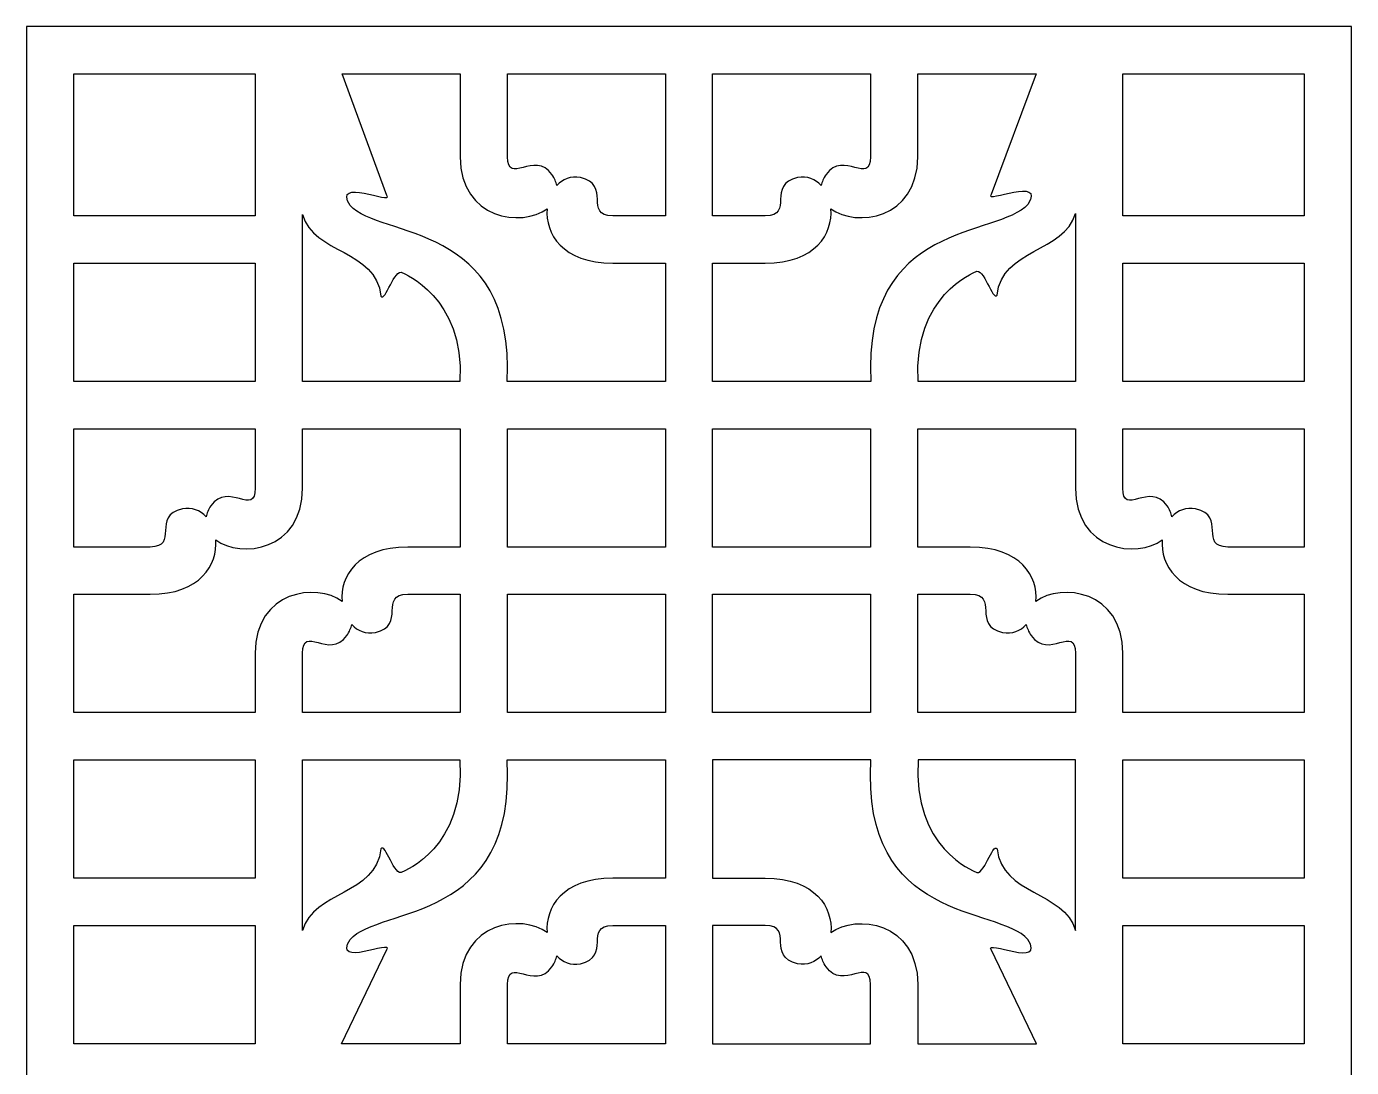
# Model space of a CAD drawing. Header units: centimetres. Extents: x -10 to 9.9, y -2.9 to 11.9.
# Drawn here: x -9.97 to -0.56, y 4.46 to 11.86 of the extents above; entities that cross this region are included whole.
import ezdxf

# ---------------------------------------------------------------- set-up
doc = ezdxf.new("R2010")
doc.units = ezdxf.units.CM
doc.header["$MEASUREMENT"] = 0
doc.layers.add('layer 1', color=7, linetype='Continuous')

msp = doc.modelspace()

# ---------------------------------------------------------------- linework, layer by layer
at = {"layer": 'layer 1', "color": 250}
for points, knots in [([(-9.97418, 11.8588), (-9.97418, 11.8588), (-0.557, 11.8588), (-0.557, 11.8588), (-0.557, 11.8588), (-0.557, 11.8588), (-0.557, -2.93963), (-0.557, -2.93963), (-0.557, -2.93963), (-0.557, -2.93963), (-9.97418, -2.93963), (-9.97418, -2.93963), (-9.97418, -2.93963), (-9.97418, -2.93963), (-9.97418, 11.8588), (-9.97418, 11.8588)], [0, 0, 0, 0, 0.2, 0.2, 0.2, 0.2, 0.4, 0.4, 0.4, 0.4, 0.6, 0.6, 0.6, 0.6, 1, 1, 1, 1]), ([(-9.63785, 10.51348), (-9.63785, 10.51348), (-8.3486, 10.51348), (-8.3486, 10.51348), (-8.3486, 10.51348), (-8.3486, 10.51348), (-8.3486, 11.52247), (-8.3486, 11.52247), (-8.3486, 11.52247), (-8.3486, 11.52247), (-9.63785, 11.52247), (-9.63785, 11.52247), (-9.63785, 11.52247), (-9.63785, 11.52247), (-9.63785, 10.51348), (-9.63785, 10.51348)], [0, 0, 0, 0, 0.2, 0.2, 0.2, 0.2, 0.4, 0.4, 0.4, 0.4, 0.6, 0.6, 0.6, 0.6, 1, 1, 1, 1]), ([(-7.72947, 11.52247), (-7.72947, 11.52247), (-7.41219, 10.65816), (-7.41219, 10.65816), (-7.41219, 10.65816), (-7.36551, 10.58881), (-7.80395, 10.79184), (-7.67436, 10.58668), (-7.67436, 10.58668), (-7.45939, 10.34868), (-6.50443, 10.47627), (-6.55693, 9.33633), (-6.55693, 9.33633), (-6.55693, 9.33633), (-5.43378, 9.33633), (-5.43378, 9.33633), (-5.43378, 9.33633), (-5.43378, 9.33633), (-5.43378, 10.17715), (-5.43378, 10.17715), (-5.43378, 10.17715), (-5.43378, 10.17715), (-5.80749, 10.17715), (-5.80749, 10.17715), (-5.80749, 10.17715), (-6.16637, 10.17736), (-6.28947, 10.38929), (-6.27419, 10.56345), (-6.27419, 10.56345), (-6.45111, 10.43153), (-6.89093, 10.48339), (-6.89119, 10.93255), (-6.89119, 10.93255), (-6.89119, 10.93255), (-6.89119, 11.52247), (-6.89119, 11.52247), (-6.89119, 11.52247), (-6.89119, 11.52247), (-7.72947, 11.52247), (-7.72947, 11.52247)], [0, 0, 0, 0, 0.0909091, 0.0909091, 0.0909091, 0.0909091, 0.1818182, 0.1818182, 0.1818182, 0.1818182, 0.2727273, 0.2727273, 0.2727273, 0.2727273, 0.3636364, 0.3636364, 0.3636364, 0.3636364, 0.4545455, 0.4545455, 0.4545455, 0.4545455, 0.5454545, 0.5454545, 0.5454545, 0.5454545, 0.6363636, 0.6363636, 0.6363636, 0.6363636, 0.7272727, 0.7272727, 0.7272727, 0.7272727, 0.8181818, 0.8181818, 0.8181818, 0.8181818, 1, 1, 1, 1]), ([(-6.55486, 11.52247), (-6.55486, 11.32407), (-6.55486, 11.13764), (-6.55486, 10.93255), (-6.55486, 10.93255), (-6.55545, 10.72445), (-6.36403, 10.98142), (-6.23954, 10.80671), (-6.23954, 10.80671), (-6.22172, 10.77939), (-6.21066, 10.75322), (-6.20539, 10.72851), (-6.20539, 10.72851), (-6.16366, 10.77339), (-6.10559, 10.79754), (-6.0373, 10.78482), (-6.0373, 10.78482), (-5.81461, 10.7363), (-6.01559, 10.51289), (-5.80749, 10.51348), (-5.80749, 10.51348), (-5.60034, 10.51348), (-5.5778, 10.51348), (-5.43378, 10.51348), (-5.43378, 10.51348), (-5.43378, 10.51348), (-5.43378, 11.52247), (-5.43378, 11.52247), (-5.43378, 11.52247), (-5.43378, 11.52247), (-6.55486, 11.52247), (-6.55486, 11.52247)], [0, 0, 0, 0, 0.1111111, 0.1111111, 0.1111111, 0.1111111, 0.2222222, 0.2222222, 0.2222222, 0.2222222, 0.3333333, 0.3333333, 0.3333333, 0.3333333, 0.4444444, 0.4444444, 0.4444444, 0.4444444, 0.5555556, 0.5555556, 0.5555556, 0.5555556, 0.6666667, 0.6666667, 0.6666667, 0.6666667, 0.7777778, 0.7777778, 0.7777778, 0.7777778, 1, 1, 1, 1]), ([(-5.09745, 11.52247), (-5.09745, 11.52247), (-5.09745, 10.51348), (-5.09745, 10.51348), (-5.09745, 10.51348), (-4.95344, 10.51348), (-4.93089, 10.51348), (-4.72374, 10.51348), (-4.72374, 10.51348), (-4.51564, 10.51289), (-4.71663, 10.7363), (-4.49394, 10.78482), (-4.49394, 10.78482), (-4.42564, 10.79754), (-4.36758, 10.77339), (-4.32584, 10.72851), (-4.32584, 10.72851), (-4.32058, 10.75322), (-4.30951, 10.77939), (-4.2917, 10.80671), (-4.2917, 10.80671), (-4.1672, 10.98142), (-3.97579, 10.72445), (-3.97637, 10.93255), (-3.97637, 10.93255), (-3.97637, 11.12693), (-3.97637, 11.326), (-3.97637, 11.52247), (-3.97637, 11.52247), (-3.97637, 11.52247), (-5.09745, 11.52247), (-5.09745, 11.52247)], [0, 0, 0, 0, 0.1111111, 0.1111111, 0.1111111, 0.1111111, 0.2222222, 0.2222222, 0.2222222, 0.2222222, 0.3333333, 0.3333333, 0.3333333, 0.3333333, 0.4444444, 0.4444444, 0.4444444, 0.4444444, 0.5555556, 0.5555556, 0.5555556, 0.5555556, 0.6666667, 0.6666667, 0.6666667, 0.6666667, 0.7777778, 0.7777778, 0.7777778, 0.7777778, 1, 1, 1, 1]), ([(-3.64005, 11.52247), (-3.64005, 11.52247), (-3.64005, 10.93255), (-3.64005, 10.93255), (-3.64005, 10.93255), (-3.6403, 10.48339), (-4.08013, 10.43153), (-4.25705, 10.56345), (-4.25705, 10.56345), (-4.24176, 10.38929), (-4.36487, 10.17736), (-4.72374, 10.17715), (-4.72374, 10.17715), (-4.72374, 10.17715), (-5.09745, 10.17715), (-5.09745, 10.17715), (-5.09745, 10.17715), (-5.09745, 10.17715), (-5.09745, 9.33633), (-5.09745, 9.33633), (-5.09745, 9.33633), (-5.09745, 9.33633), (-3.9739, 9.33633), (-3.9739, 9.33633), (-3.9739, 9.33633), (-4.03101, 10.48445), (-3.07232, 10.35581), (-2.85688, 10.59434), (-2.85688, 10.59434), (-2.72729, 10.7995), (-3.16573, 10.59647), (-3.11904, 10.66582), (-3.11904, 10.66582), (-3.11904, 10.66582), (-2.79915, 11.52247), (-2.79915, 11.52247), (-2.79915, 11.52247), (-2.79915, 11.52247), (-3.64005, 11.52247), (-3.64005, 11.52247)], [0, 0, 0, 0, 0.0909091, 0.0909091, 0.0909091, 0.0909091, 0.1818182, 0.1818182, 0.1818182, 0.1818182, 0.2727273, 0.2727273, 0.2727273, 0.2727273, 0.3636364, 0.3636364, 0.3636364, 0.3636364, 0.4545455, 0.4545455, 0.4545455, 0.4545455, 0.5454545, 0.5454545, 0.5454545, 0.5454545, 0.6363636, 0.6363636, 0.6363636, 0.6363636, 0.7272727, 0.7272727, 0.7272727, 0.7272727, 0.8181818, 0.8181818, 0.8181818, 0.8181818, 1, 1, 1, 1]), ([(-2.18264, 11.52247), (-2.18264, 11.52247), (-2.18264, 10.51348), (-2.18264, 10.51348), (-2.18264, 10.51348), (-2.18264, 10.51348), (-0.89333, 10.51348), (-0.89333, 10.51348), (-0.89333, 10.51348), (-0.89333, 10.51348), (-0.89333, 11.52247), (-0.89333, 11.52247), (-0.89333, 11.52247), (-0.89333, 11.52247), (-2.18264, 11.52247), (-2.18264, 11.52247)], [0, 0, 0, 0, 0.2, 0.2, 0.2, 0.2, 0.4, 0.4, 0.4, 0.4, 0.6, 0.6, 0.6, 0.6, 1, 1, 1, 1]), ([(-8.01227, 10.52266), (-8.01227, 10.52266), (-8.01227, 9.33633), (-8.01227, 9.33633), (-8.01227, 9.33633), (-8.01227, 9.33633), (-6.89333, 9.33633), (-6.89333, 9.33633), (-6.89333, 9.33633), (-6.86109, 9.93878), (-7.29712, 10.10428), (-7.30123, 10.10706), (-7.30123, 10.10706), (-7.36014, 10.14884), (-7.42301, 9.89463), (-7.45484, 9.94267), (-7.45484, 9.94267), (-7.49184, 10.27371), (-7.93232, 10.24168), (-8.01227, 10.52266)], [0, 0, 0, 0, 0.1666667, 0.1666667, 0.1666667, 0.1666667, 0.3333333, 0.3333333, 0.3333333, 0.3333333, 0.5, 0.5, 0.5, 0.5, 0.6666667, 0.6666667, 0.6666667, 0.6666667, 1, 1, 1, 1]), ([(-3.63752, 9.33633), (-3.63752, 9.33633), (-2.51896, 9.33633), (-2.51896, 9.33633), (-2.51896, 9.33633), (-2.51896, 9.33633), (-2.51896, 10.53036), (-2.51896, 10.53036), (-2.51896, 10.53036), (-2.59889, 10.24935), (-3.03939, 10.28139), (-3.0764, 9.95033), (-3.0764, 9.95033), (-3.10822, 9.9023), (-3.17109, 10.15651), (-3.23, 10.11473), (-3.23, 10.11473), (-3.23413, 10.11194), (-3.6739, 9.94507), (-3.63752, 9.33633)], [0, 0, 0, 0, 0.1666667, 0.1666667, 0.1666667, 0.1666667, 0.3333333, 0.3333333, 0.3333333, 0.3333333, 0.5, 0.5, 0.5, 0.5, 0.6666667, 0.6666667, 0.6666667, 0.6666667, 1, 1, 1, 1]), ([(-9.63785, 9.33633), (-9.63785, 9.33633), (-8.3486, 9.33633), (-8.3486, 9.33633), (-8.3486, 9.33633), (-8.3486, 9.33633), (-8.3486, 10.17715), (-8.3486, 10.17715), (-8.3486, 10.17715), (-8.3486, 10.17715), (-9.63785, 10.17715), (-9.63785, 10.17715), (-9.63785, 10.17715), (-9.63785, 10.17715), (-9.63785, 9.33633), (-9.63785, 9.33633)], [0, 0, 0, 0, 0.2, 0.2, 0.2, 0.2, 0.4, 0.4, 0.4, 0.4, 0.6, 0.6, 0.6, 0.6, 1, 1, 1, 1]), ([(-0.89333, 10.17715), (-0.89333, 10.17715), (-2.18264, 10.17715), (-2.18264, 10.17715), (-2.18264, 10.17715), (-2.18264, 10.17715), (-2.18264, 9.33633), (-2.18264, 9.33633), (-2.18264, 9.33633), (-2.18264, 9.33633), (-0.89333, 9.33633), (-0.89333, 9.33633), (-0.89333, 9.33633), (-0.89333, 9.33633), (-0.89333, 10.17715), (-0.89333, 10.17715)], [0, 0, 0, 0, 0.2, 0.2, 0.2, 0.2, 0.4, 0.4, 0.4, 0.4, 0.6, 0.6, 0.6, 0.6, 1, 1, 1, 1]), ([(-9.63785, 6.98204), (-9.63785, 6.98204), (-8.3486, 6.98204), (-8.3486, 6.98204), (-8.3486, 6.98204), (-8.3486, 6.98204), (-8.3486, 7.40379), (-8.3486, 7.40379), (-8.3486, 7.40379), (-8.34834, 7.85294), (-7.90851, 7.9048), (-7.7316, 7.77288), (-7.7316, 7.77288), (-7.74688, 7.94704), (-7.62378, 8.15898), (-7.2649, 8.15918), (-7.2649, 8.15918), (-7.2649, 8.15918), (-6.89119, 8.15918), (-6.89119, 8.15918), (-6.89119, 8.15918), (-6.89119, 8.15918), (-6.89119, 9), (-6.89119, 9), (-6.89119, 9), (-6.89119, 9), (-8.01227, 9), (-8.01227, 9), (-8.01227, 9), (-8.01227, 9), (-8.01227, 8.57825), (-8.01227, 8.57825), (-8.01227, 8.57825), (-8.01253, 8.1291), (-8.45236, 8.07724), (-8.62927, 8.20915), (-8.62927, 8.20915), (-8.61399, 8.035), (-8.7371, 7.82306), (-9.09597, 7.82286), (-9.09597, 7.82286), (-9.09597, 7.82286), (-9.63785, 7.82286), (-9.63785, 7.82286), (-9.63785, 7.82286), (-9.63785, 7.82286), (-9.63785, 6.98204), (-9.63785, 6.98204)], [0, 0, 0, 0, 0.0769231, 0.0769231, 0.0769231, 0.0769231, 0.1538462, 0.1538462, 0.1538462, 0.1538462, 0.2307692, 0.2307692, 0.2307692, 0.2307692, 0.3076923, 0.3076923, 0.3076923, 0.3076923, 0.3846154, 0.3846154, 0.3846154, 0.3846154, 0.4615385, 0.4615385, 0.4615385, 0.4615385, 0.5384615, 0.5384615, 0.5384615, 0.5384615, 0.6153846, 0.6153846, 0.6153846, 0.6153846, 0.6923077, 0.6923077, 0.6923077, 0.6923077, 0.7692308, 0.7692308, 0.7692308, 0.7692308, 0.8461538, 0.8461538, 0.8461538, 0.8461538, 1, 1, 1, 1]), ([(-9.63785, 8.15918), (-9.44887, 8.15918), (-9.30642, 8.15918), (-9.09597, 8.15918), (-9.09597, 8.15918), (-8.88787, 8.1586), (-9.08886, 8.382), (-8.86616, 8.43052), (-8.86616, 8.43052), (-8.79787, 8.44324), (-8.73981, 8.41909), (-8.69807, 8.37422), (-8.69807, 8.37422), (-8.69281, 8.39893), (-8.68174, 8.42509), (-8.66393, 8.45242), (-8.66393, 8.45242), (-8.53943, 8.62712), (-8.34801, 8.37015), (-8.3486, 8.57825), (-8.3486, 8.57825), (-8.3486, 8.79516), (-8.3486, 8.83091), (-8.3486, 9), (-8.3486, 9), (-8.3486, 9), (-9.63785, 9), (-9.63785, 9), (-9.63785, 9), (-9.63785, 9), (-9.63785, 8.15918), (-9.63785, 8.15918)], [0, 0, 0, 0, 0.1111111, 0.1111111, 0.1111111, 0.1111111, 0.2222222, 0.2222222, 0.2222222, 0.2222222, 0.3333333, 0.3333333, 0.3333333, 0.3333333, 0.4444444, 0.4444444, 0.4444444, 0.4444444, 0.5555556, 0.5555556, 0.5555556, 0.5555556, 0.6666667, 0.6666667, 0.6666667, 0.6666667, 0.7777778, 0.7777778, 0.7777778, 0.7777778, 1, 1, 1, 1]), ([(-5.43378, 8.15918), (-5.43378, 8.15918), (-5.43378, 9), (-5.43378, 9), (-5.43378, 9), (-5.43378, 9), (-6.55486, 9), (-6.55486, 9), (-6.55486, 9), (-6.55486, 9), (-6.55486, 8.15918), (-6.55486, 8.15918), (-6.55486, 8.15918), (-6.55486, 8.15918), (-5.43378, 8.15918), (-5.43378, 8.15918)], [0, 0, 0, 0, 0.2, 0.2, 0.2, 0.2, 0.4, 0.4, 0.4, 0.4, 0.6, 0.6, 0.6, 0.6, 1, 1, 1, 1]), ([(-5.09745, 9), (-5.09745, 9), (-5.09745, 8.15918), (-5.09745, 8.15918), (-5.09745, 8.15918), (-5.09745, 8.15918), (-3.97637, 8.15918), (-3.97637, 8.15918), (-3.97637, 8.15918), (-3.97637, 8.15918), (-3.97637, 9), (-3.97637, 9), (-3.97637, 9), (-3.97637, 9), (-5.09745, 9), (-5.09745, 9)], [0, 0, 0, 0, 0.2, 0.2, 0.2, 0.2, 0.4, 0.4, 0.4, 0.4, 0.6, 0.6, 0.6, 0.6, 1, 1, 1, 1]), ([(-0.89333, 7.82286), (-0.89333, 7.82286), (-1.43527, 7.82286), (-1.43527, 7.82286), (-1.43527, 7.82286), (-1.79414, 7.82306), (-1.91725, 8.035), (-1.90196, 8.20915), (-1.90196, 8.20915), (-2.07888, 8.07724), (-2.5187, 8.1291), (-2.51896, 8.57825), (-2.51896, 8.57825), (-2.51896, 8.57825), (-2.51896, 9), (-2.51896, 9), (-2.51896, 9), (-2.51896, 9), (-3.64005, 9), (-3.64005, 9), (-3.64005, 9), (-3.64005, 9), (-3.64005, 8.15918), (-3.64005, 8.15918), (-3.64005, 8.15918), (-3.64005, 8.15918), (-3.26633, 8.15918), (-3.26633, 8.15918), (-3.26633, 8.15918), (-2.90746, 8.15898), (-2.78435, 7.94704), (-2.79964, 7.77288), (-2.79964, 7.77288), (-2.62272, 7.9048), (-2.1829, 7.85294), (-2.18264, 7.40379), (-2.18264, 7.40379), (-2.18264, 7.40379), (-2.18264, 6.98204), (-2.18264, 6.98204), (-2.18264, 6.98204), (-2.18264, 6.98204), (-0.89333, 6.98204), (-0.89333, 6.98204), (-0.89333, 6.98204), (-0.89333, 6.98204), (-0.89333, 7.82286), (-0.89333, 7.82286)], [0, 0, 0, 0, 0.0769231, 0.0769231, 0.0769231, 0.0769231, 0.1538462, 0.1538462, 0.1538462, 0.1538462, 0.2307692, 0.2307692, 0.2307692, 0.2307692, 0.3076923, 0.3076923, 0.3076923, 0.3076923, 0.3846154, 0.3846154, 0.3846154, 0.3846154, 0.4615385, 0.4615385, 0.4615385, 0.4615385, 0.5384615, 0.5384615, 0.5384615, 0.5384615, 0.6153846, 0.6153846, 0.6153846, 0.6153846, 0.6923077, 0.6923077, 0.6923077, 0.6923077, 0.7692308, 0.7692308, 0.7692308, 0.7692308, 0.8461538, 0.8461538, 0.8461538, 0.8461538, 1, 1, 1, 1]), ([(-0.89333, 9), (-0.89333, 9), (-2.18264, 9), (-2.18264, 9), (-2.18264, 9), (-2.18264, 8.83091), (-2.18264, 8.79516), (-2.18264, 8.57825), (-2.18264, 8.57825), (-2.18322, 8.37015), (-1.99181, 8.62712), (-1.86731, 8.45242), (-1.86731, 8.45242), (-1.8495, 8.42509), (-1.83843, 8.39893), (-1.83317, 8.37422), (-1.83317, 8.37422), (-1.79143, 8.41909), (-1.73337, 8.44324), (-1.66507, 8.43052), (-1.66507, 8.43052), (-1.44238, 8.382), (-1.64337, 8.1586), (-1.43527, 8.15918), (-1.43527, 8.15918), (-1.22479, 8.15918), (-1.08235, 8.15918), (-0.89333, 8.15918), (-0.89333, 8.15918), (-0.89333, 8.15918), (-0.89333, 9), (-0.89333, 9)], [0, 0, 0, 0, 0.1111111, 0.1111111, 0.1111111, 0.1111111, 0.2222222, 0.2222222, 0.2222222, 0.2222222, 0.3333333, 0.3333333, 0.3333333, 0.3333333, 0.4444444, 0.4444444, 0.4444444, 0.4444444, 0.5555556, 0.5555556, 0.5555556, 0.5555556, 0.6666667, 0.6666667, 0.6666667, 0.6666667, 0.7777778, 0.7777778, 0.7777778, 0.7777778, 1, 1, 1, 1]), ([(-8.01227, 6.98204), (-8.01227, 6.98204), (-6.89119, 6.98204), (-6.89119, 6.98204), (-6.89119, 6.98204), (-6.89119, 6.98204), (-6.89119, 7.82286), (-6.89119, 7.82286), (-6.89119, 7.82286), (-7.03523, 7.82286), (-7.05774, 7.82286), (-7.2649, 7.82286), (-7.2649, 7.82286), (-7.473, 7.82344), (-7.27201, 7.60004), (-7.49471, 7.55152), (-7.49471, 7.55152), (-7.563, 7.5388), (-7.62107, 7.56294), (-7.6628, 7.60782), (-7.6628, 7.60782), (-7.66806, 7.58311), (-7.67913, 7.55694), (-7.69694, 7.52962), (-7.69694, 7.52962), (-7.82144, 7.35492), (-8.01286, 7.61189), (-8.01227, 7.40379), (-8.01227, 7.40379), (-8.01227, 7.18689), (-8.01227, 7.15113), (-8.01227, 6.98204)], [0, 0, 0, 0, 0.1111111, 0.1111111, 0.1111111, 0.1111111, 0.2222222, 0.2222222, 0.2222222, 0.2222222, 0.3333333, 0.3333333, 0.3333333, 0.3333333, 0.4444444, 0.4444444, 0.4444444, 0.4444444, 0.5555556, 0.5555556, 0.5555556, 0.5555556, 0.6666667, 0.6666667, 0.6666667, 0.6666667, 0.7777778, 0.7777778, 0.7777778, 0.7777778, 1, 1, 1, 1]), ([(-5.43378, 6.98204), (-5.43378, 6.98204), (-5.43378, 7.82286), (-5.43378, 7.82286), (-5.43378, 7.82286), (-5.43378, 7.82286), (-6.55486, 7.82286), (-6.55486, 7.82286), (-6.55486, 7.82286), (-6.55486, 7.82286), (-6.55486, 6.98204), (-6.55486, 6.98204), (-6.55486, 6.98204), (-6.55486, 6.98204), (-5.43378, 6.98204), (-5.43378, 6.98204)], [0, 0, 0, 0, 0.2, 0.2, 0.2, 0.2, 0.4, 0.4, 0.4, 0.4, 0.6, 0.6, 0.6, 0.6, 1, 1, 1, 1]), ([(-5.09745, 7.82286), (-5.09745, 7.82286), (-5.09745, 6.98204), (-5.09745, 6.98204), (-5.09745, 6.98204), (-5.09745, 6.98204), (-3.97637, 6.98204), (-3.97637, 6.98204), (-3.97637, 6.98204), (-3.97637, 6.98204), (-3.97637, 7.82286), (-3.97637, 7.82286), (-3.97637, 7.82286), (-3.97637, 7.82286), (-5.09745, 7.82286), (-5.09745, 7.82286)], [0, 0, 0, 0, 0.2, 0.2, 0.2, 0.2, 0.4, 0.4, 0.4, 0.4, 0.6, 0.6, 0.6, 0.6, 1, 1, 1, 1]), ([(-3.64005, 7.82286), (-3.64005, 7.82286), (-3.64005, 6.98204), (-3.64005, 6.98204), (-3.64005, 6.98204), (-3.64005, 6.98204), (-2.51896, 6.98204), (-2.51896, 6.98204), (-2.51896, 6.98204), (-2.51896, 7.15113), (-2.51896, 7.18689), (-2.51896, 7.40379), (-2.51896, 7.40379), (-2.51838, 7.61189), (-2.70979, 7.35492), (-2.83429, 7.52962), (-2.83429, 7.52962), (-2.8521, 7.55694), (-2.86317, 7.58311), (-2.86843, 7.60782), (-2.86843, 7.60782), (-2.91017, 7.56294), (-2.96823, 7.5388), (-3.03653, 7.55152), (-3.03653, 7.55152), (-3.25922, 7.60004), (-3.05824, 7.82344), (-3.26633, 7.82286), (-3.26633, 7.82286), (-3.47348, 7.82286), (-3.49603, 7.82286), (-3.64005, 7.82286)], [0, 0, 0, 0, 0.1111111, 0.1111111, 0.1111111, 0.1111111, 0.2222222, 0.2222222, 0.2222222, 0.2222222, 0.3333333, 0.3333333, 0.3333333, 0.3333333, 0.4444444, 0.4444444, 0.4444444, 0.4444444, 0.5555556, 0.5555556, 0.5555556, 0.5555556, 0.6666667, 0.6666667, 0.6666667, 0.6666667, 0.7777778, 0.7777778, 0.7777778, 0.7777778, 1, 1, 1, 1]), ([(-9.63785, 5.80489), (-9.63785, 5.80489), (-8.3486, 5.80489), (-8.3486, 5.80489), (-8.3486, 5.80489), (-8.3486, 5.80489), (-8.3486, 6.64571), (-8.3486, 6.64571), (-8.3486, 6.64571), (-8.3486, 6.64571), (-9.63785, 6.64571), (-9.63785, 6.64571), (-9.63785, 6.64571), (-9.63785, 6.64571), (-9.63785, 5.80489), (-9.63785, 5.80489)], [0, 0, 0, 0, 0.2, 0.2, 0.2, 0.2, 0.4, 0.4, 0.4, 0.4, 0.6, 0.6, 0.6, 0.6, 1, 1, 1, 1]), ([(-8.01227, 5.43394), (-7.93235, 5.71495), (-7.49185, 5.68291), (-7.45484, 6.01397), (-7.45484, 6.01397), (-7.42301, 6.062), (-7.36014, 5.80779), (-7.30123, 5.84957), (-7.30123, 5.84957), (-7.29706, 5.85239), (-6.84887, 6.02249), (-6.89494, 6.64571), (-6.89494, 6.64571), (-6.89494, 6.64571), (-8.01227, 6.64571), (-8.01227, 6.64571), (-8.01227, 6.64571), (-8.01227, 6.64571), (-8.01227, 5.43394), (-8.01227, 5.43394)], [0, 0, 0, 0, 0.1666667, 0.1666667, 0.1666667, 0.1666667, 0.3333333, 0.3333333, 0.3333333, 0.3333333, 0.5, 0.5, 0.5, 0.5, 0.6666667, 0.6666667, 0.6666667, 0.6666667, 1, 1, 1, 1]), ([(-6.55828, 6.64571), (-6.49036, 5.4785), (-7.45781, 5.60971), (-7.67436, 5.36996), (-7.67436, 5.36996), (-7.80395, 5.1648), (-7.36551, 5.36783), (-7.41219, 5.29848), (-7.41219, 5.29848), (-7.41219, 5.29848), (-7.73525, 4.62774), (-7.73525, 4.62774), (-7.73525, 4.62774), (-7.73525, 4.62774), (-6.89119, 4.62774), (-6.89119, 4.62774), (-6.89119, 4.62774), (-6.89119, 4.62774), (-6.89119, 5.04949), (-6.89119, 5.04949), (-6.89119, 5.04949), (-6.89093, 5.49865), (-6.45111, 5.5505), (-6.27419, 5.41859), (-6.27419, 5.41859), (-6.28947, 5.59275), (-6.16637, 5.80468), (-5.80749, 5.80489), (-5.80749, 5.80489), (-5.80749, 5.80489), (-5.43378, 5.80489), (-5.43378, 5.80489), (-5.43378, 5.80489), (-5.43378, 5.80489), (-5.43378, 6.64571), (-5.43378, 6.64571), (-5.43378, 6.64571), (-5.43378, 6.64571), (-6.55828, 6.64571), (-6.55828, 6.64571)], [0, 0, 0, 0, 0.0909091, 0.0909091, 0.0909091, 0.0909091, 0.1818182, 0.1818182, 0.1818182, 0.1818182, 0.2727273, 0.2727273, 0.2727273, 0.2727273, 0.3636364, 0.3636364, 0.3636364, 0.3636364, 0.4545455, 0.4545455, 0.4545455, 0.4545455, 0.5454545, 0.5454545, 0.5454545, 0.5454545, 0.6363636, 0.6363636, 0.6363636, 0.6363636, 0.7272727, 0.7272727, 0.7272727, 0.7272727, 0.8181818, 0.8181818, 0.8181818, 0.8181818, 1, 1, 1, 1]), ([(-3.97296, 6.64571), (-4.04088, 5.4785), (-3.07343, 5.60971), (-2.85688, 5.36996), (-2.85688, 5.36996), (-2.72729, 5.1648), (-3.16573, 5.36783), (-3.11904, 5.29848), (-3.11904, 5.29848), (-3.11904, 5.29848), (-2.79598, 4.62774), (-2.79598, 4.62774), (-2.79598, 4.62774), (-2.79598, 4.62774), (-3.64005, 4.62774), (-3.64005, 4.62774), (-3.64005, 4.62774), (-3.64005, 4.62774), (-3.64005, 5.04949), (-3.64005, 5.04949), (-3.64005, 5.04949), (-3.6403, 5.49865), (-4.08013, 5.5505), (-4.25705, 5.41859), (-4.25705, 5.41859), (-4.24176, 5.59275), (-4.36487, 5.80468), (-4.72374, 5.80489), (-4.72374, 5.80489), (-4.72374, 5.80489), (-5.09745, 5.80489), (-5.09745, 5.80489), (-5.09745, 5.80489), (-5.09745, 5.80489), (-5.09745, 6.64571), (-5.09745, 6.64571), (-5.09745, 6.64571), (-5.09745, 6.64571), (-3.97296, 6.64571), (-3.97296, 6.64571)], [0, 0, 0, 0, 0.0909091, 0.0909091, 0.0909091, 0.0909091, 0.1818182, 0.1818182, 0.1818182, 0.1818182, 0.2727273, 0.2727273, 0.2727273, 0.2727273, 0.3636364, 0.3636364, 0.3636364, 0.3636364, 0.4545455, 0.4545455, 0.4545455, 0.4545455, 0.5454545, 0.5454545, 0.5454545, 0.5454545, 0.6363636, 0.6363636, 0.6363636, 0.6363636, 0.7272727, 0.7272727, 0.7272727, 0.7272727, 0.8181818, 0.8181818, 0.8181818, 0.8181818, 1, 1, 1, 1]), ([(-2.51896, 5.43394), (-2.59889, 5.71495), (-3.03939, 5.68291), (-3.0764, 6.01397), (-3.0764, 6.01397), (-3.10822, 6.062), (-3.17109, 5.80779), (-3.23, 5.84957), (-3.23, 5.84957), (-3.23417, 5.85239), (-3.68237, 6.02249), (-3.63629, 6.64571), (-3.63629, 6.64571), (-3.63629, 6.64571), (-2.51896, 6.64571), (-2.51896, 6.64571), (-2.51896, 6.64571), (-2.51896, 6.64571), (-2.51896, 5.43394), (-2.51896, 5.43394)], [0, 0, 0, 0, 0.1666667, 0.1666667, 0.1666667, 0.1666667, 0.3333333, 0.3333333, 0.3333333, 0.3333333, 0.5, 0.5, 0.5, 0.5, 0.6666667, 0.6666667, 0.6666667, 0.6666667, 1, 1, 1, 1]), ([(-0.89333, 6.64571), (-0.89333, 6.64571), (-2.18264, 6.64571), (-2.18264, 6.64571), (-2.18264, 6.64571), (-2.18264, 6.64571), (-2.18264, 5.80489), (-2.18264, 5.80489), (-2.18264, 5.80489), (-2.18264, 5.80489), (-0.89333, 5.80489), (-0.89333, 5.80489), (-0.89333, 5.80489), (-0.89333, 5.80489), (-0.89333, 6.64571), (-0.89333, 6.64571)], [0, 0, 0, 0, 0.2, 0.2, 0.2, 0.2, 0.4, 0.4, 0.4, 0.4, 0.6, 0.6, 0.6, 0.6, 1, 1, 1, 1]), ([(-9.63785, 4.62774), (-9.63785, 4.62774), (-8.3486, 4.62774), (-8.3486, 4.62774), (-8.3486, 4.62774), (-8.3486, 4.62774), (-8.3486, 5.46856), (-8.3486, 5.46856), (-8.3486, 5.46856), (-8.3486, 5.46856), (-9.63785, 5.46856), (-9.63785, 5.46856), (-9.63785, 5.46856), (-9.63785, 5.46856), (-9.63785, 4.62774), (-9.63785, 4.62774)], [0, 0, 0, 0, 0.2, 0.2, 0.2, 0.2, 0.4, 0.4, 0.4, 0.4, 0.6, 0.6, 0.6, 0.6, 1, 1, 1, 1]), ([(-5.43378, 5.46856), (-5.5778, 5.46856), (-5.60034, 5.46856), (-5.80749, 5.46856), (-5.80749, 5.46856), (-6.01559, 5.46915), (-5.81461, 5.24574), (-6.0373, 5.19722), (-6.0373, 5.19722), (-6.10559, 5.1845), (-6.16366, 5.20865), (-6.20539, 5.25353), (-6.20539, 5.25353), (-6.21066, 5.22882), (-6.22172, 5.20265), (-6.23954, 5.17533), (-6.23954, 5.17533), (-6.36403, 5.00062), (-6.55545, 5.25759), (-6.55486, 5.04949), (-6.55486, 5.04949), (-6.55486, 4.83259), (-6.55486, 4.79684), (-6.55486, 4.62774), (-6.55486, 4.62774), (-6.55486, 4.62774), (-5.43378, 4.62774), (-5.43378, 4.62774), (-5.43378, 4.62774), (-5.43378, 4.62774), (-5.43378, 5.46856), (-5.43378, 5.46856)], [0, 0, 0, 0, 0.1111111, 0.1111111, 0.1111111, 0.1111111, 0.2222222, 0.2222222, 0.2222222, 0.2222222, 0.3333333, 0.3333333, 0.3333333, 0.3333333, 0.4444444, 0.4444444, 0.4444444, 0.4444444, 0.5555556, 0.5555556, 0.5555556, 0.5555556, 0.6666667, 0.6666667, 0.6666667, 0.6666667, 0.7777778, 0.7777778, 0.7777778, 0.7777778, 1, 1, 1, 1]), ([(-5.09745, 5.46856), (-4.95344, 5.46856), (-4.93089, 5.46856), (-4.72374, 5.46856), (-4.72374, 5.46856), (-4.51564, 5.46915), (-4.71663, 5.24574), (-4.49394, 5.19722), (-4.49394, 5.19722), (-4.42564, 5.1845), (-4.36758, 5.20865), (-4.32584, 5.25353), (-4.32584, 5.25353), (-4.32058, 5.22882), (-4.30951, 5.20265), (-4.2917, 5.17533), (-4.2917, 5.17533), (-4.1672, 5.00062), (-3.97579, 5.25759), (-3.97637, 5.04949), (-3.97637, 5.04949), (-3.97637, 4.83259), (-3.97637, 4.79684), (-3.97637, 4.62774), (-3.97637, 4.62774), (-3.97637, 4.62774), (-5.09745, 4.62774), (-5.09745, 4.62774), (-5.09745, 4.62774), (-5.09745, 4.62774), (-5.09745, 5.46856), (-5.09745, 5.46856)], [0, 0, 0, 0, 0.1111111, 0.1111111, 0.1111111, 0.1111111, 0.2222222, 0.2222222, 0.2222222, 0.2222222, 0.3333333, 0.3333333, 0.3333333, 0.3333333, 0.4444444, 0.4444444, 0.4444444, 0.4444444, 0.5555556, 0.5555556, 0.5555556, 0.5555556, 0.6666667, 0.6666667, 0.6666667, 0.6666667, 0.7777778, 0.7777778, 0.7777778, 0.7777778, 1, 1, 1, 1]), ([(-0.89333, 5.46856), (-0.89333, 5.46856), (-2.18264, 5.46856), (-2.18264, 5.46856), (-2.18264, 5.46856), (-2.18264, 5.46856), (-2.18264, 4.62774), (-2.18264, 4.62774), (-2.18264, 4.62774), (-2.18264, 4.62774), (-0.89333, 4.62774), (-0.89333, 4.62774), (-0.89333, 4.62774), (-0.89333, 4.62774), (-0.89333, 5.46856), (-0.89333, 5.46856)], [0, 0, 0, 0, 0.2, 0.2, 0.2, 0.2, 0.4, 0.4, 0.4, 0.4, 0.6, 0.6, 0.6, 0.6, 1, 1, 1, 1])]:
    msp.add_open_spline(points, degree=3, knots=knots, dxfattribs=at)

doc.saveas('drawing.dxf')
